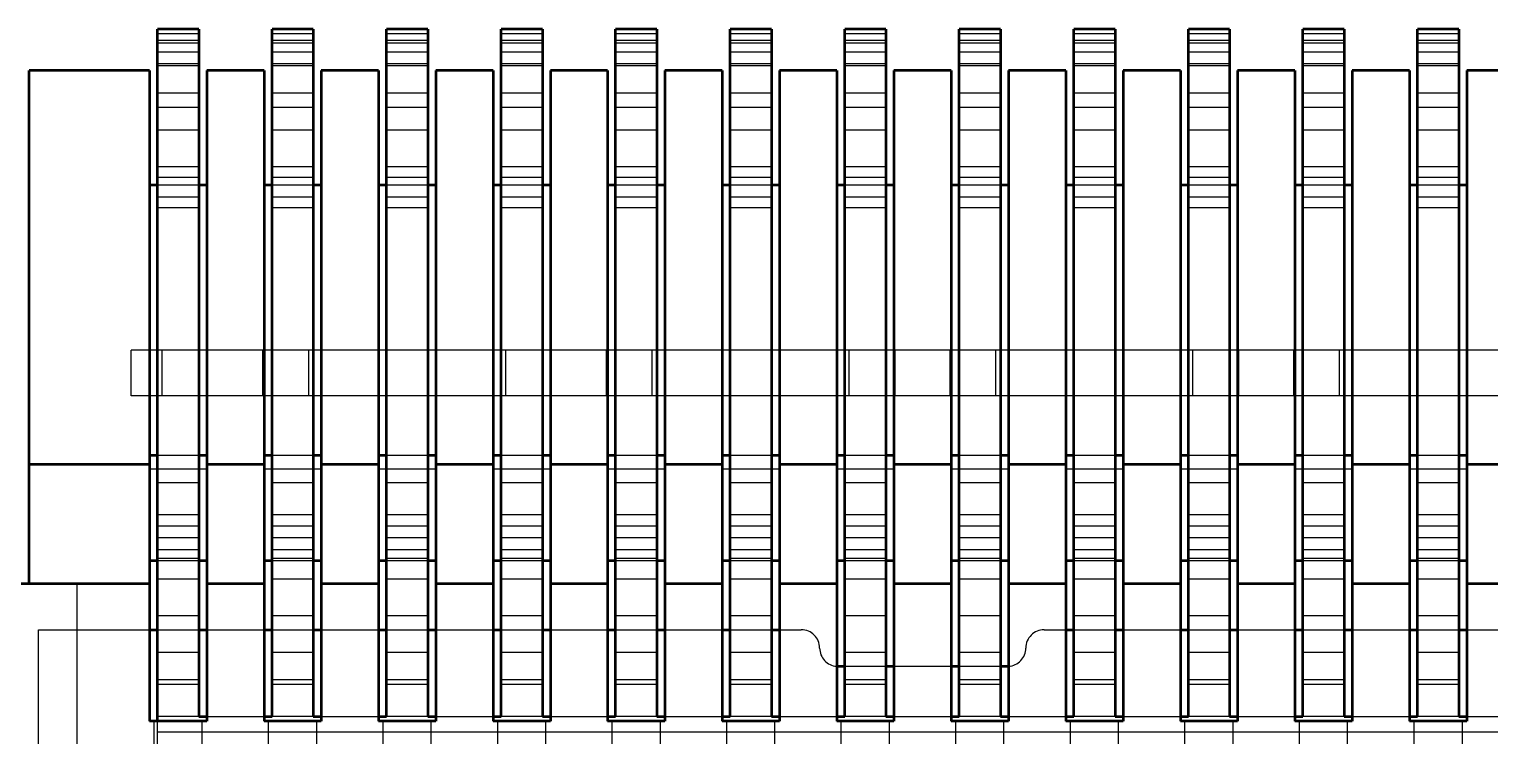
# Model space of a CAD drawing. Header units: inches. Extents: x -1.51 to 1.51, y -0.24 to 0.48.
# Drawn here: x 0.495 to 0.8138, y 0.0968 to 0.251 of the extents above; entities that cross this region are included whole.
import ezdxf

# ---------------------------------------------------------------- set-up
doc = ezdxf.new("R2010")
doc.units = ezdxf.units.IN
doc.header["$MEASUREMENT"] = 0
doc.linetypes.add('Dashed', pattern=[2, 1, -1])
doc.layers.add('AM_4', color=7, linetype='Continuous', lineweight=50)
doc.layers.add('AM_9', color=6, linetype='Dashed', lineweight=25)

msp = doc.modelspace()

# ---------------------------------------------------------------- linework, layer by layer
at = {"layer": 'AM_4'}
for p, q in [((0.5229999999999999, 0.1), (0.5229999999999999, 0.251)), ((0.5319999999999999, 0.251), (0.5229999999999999, 0.251)), ((0.5319999999999999, 0.251), (0.5319999999999998, 0.101)), ((0.5479999999999997, 0.101), (0.5479999999999997, 0.251)), ((0.5569999999999998, 0.251), (0.5479999999999997, 0.251)), ((0.5569999999999998, 0.251), (0.5569999999999998, 0.101)), ((0.5729999999999997, 0.101), (0.5729999999999998, 0.251)), ((0.5819999999999997, 0.251), (0.5729999999999998, 0.251)), ((0.5819999999999997, 0.251), (0.5819999999999999, 0.101)), ((0.6069999999999999, 0.251), (0.5979999999999998, 0.251)), ((0.5979999999999998, 0.101), (0.5979999999999998, 0.251)), ((0.6069999999999999, 0.251), (0.6069999999999999, 0.101)), ((0.6229999999999998, 0.101), (0.6229999999999999, 0.251)), ((0.6319999999999999, 0.251), (0.6229999999999999, 0.251)), ((0.6319999999999999, 0.251), (0.6319999999999999, 0.101)), ((0.6569999999999998, 0.251), (0.6479999999999998, 0.251)), ((0.6479999999999998, 0.101), (0.6479999999999998, 0.251)), ((0.6569999999999998, 0.251), (0.6569999999999998, 0.101)), ((0.6819999999999998, 0.251), (0.6729999999999997, 0.251)), ((0.6729999999999997, 0.101), (0.6729999999999997, 0.251)), ((0.6819999999999998, 0.251), (0.6819999999999998, 0.101)), ((0.7069999999999999, 0.251), (0.6979999999999997, 0.251)), ((0.6979999999999997, 0.101), (0.6979999999999997, 0.251)), ((0.7069999999999999, 0.251), (0.7069999999999999, 0.101)), ((0.7319999999999998, 0.251), (0.7229999999999998, 0.251)), ((0.7229999999999998, 0.101), (0.7229999999999998, 0.251)), ((0.7319999999999998, 0.251), (0.7319999999999999, 0.101)), ((0.7569999999999998, 0.251), (0.7479999999999998, 0.251)), ((0.7479999999999998, 0.101), (0.7479999999999998, 0.251)), ((0.7569999999999998, 0.251), (0.7569999999999999, 0.101)), ((0.7819999999999997, 0.251), (0.7729999999999998, 0.251)), ((0.7729999999999998, 0.101), (0.7729999999999998, 0.251)), ((0.7819999999999997, 0.251), (0.7819999999999999, 0.101)), ((0.8069999999999997, 0.251), (0.7979999999999998, 0.251)), ((0.7979999999999998, 0.101), (0.7979999999999998, 0.251)), ((0.8069999999999997, 0.251), (0.8069999999999999, 0.101)), ((0.4949999999999999, 0.13), (0.4949999999999999, 0.242)), ((0.5212499999999999, 0.242), (0.4949999999999999, 0.242)), ((0.5212499999999999, 0.242), (0.5212499999999999, 0.1)), ((0.5462499999999998, 0.242), (0.5337499999999998, 0.242)), ((0.5337499999999998, 0.242), (0.5337499999999998, 0.1)), ((0.5462499999999998, 0.242), (0.5462499999999998, 0.1)), ((0.5712499999999997, 0.242), (0.5587499999999999, 0.242)), ((0.5587499999999999, 0.242), (0.5587499999999999, 0.1)), ((0.5712499999999997, 0.242), (0.5712499999999997, 0.1)), ((0.5962499999999996, 0.242), (0.5837499999999997, 0.242)), ((0.5837499999999997, 0.242), (0.5837499999999997, 0.1)), ((0.5962499999999996, 0.242), (0.5962499999999996, 0.1)), ((0.6212499999999995, 0.242), (0.6087499999999996, 0.242)), ((0.6087499999999996, 0.242), (0.6087499999999996, 0.1)), ((0.6212499999999995, 0.242), (0.6212499999999995, 0.1)), ((0.6462499999999994, 0.242), (0.6337499999999995, 0.242)), ((0.6337499999999995, 0.242), (0.6337499999999995, 0.1)), ((0.6462499999999994, 0.242), (0.6462499999999994, 0.1)), ((0.6712499999999993, 0.242), (0.6587499999999994, 0.242)), ((0.6587499999999994, 0.242), (0.6587499999999994, 0.1)), ((0.6712499999999993, 0.242), (0.6712499999999993, 0.1)), ((0.6962499999999995, 0.242), (0.6837499999999992, 0.242)), ((0.6837499999999992, 0.242), (0.6837499999999992, 0.1)), ((0.6962499999999995, 0.242), (0.6962499999999995, 0.1)), ((0.7212499999999994, 0.242), (0.7087499999999993, 0.242)), ((0.7087499999999993, 0.242), (0.7087499999999993, 0.1)), ((0.7212499999999994, 0.242), (0.7212499999999994, 0.1)), ((0.7462499999999993, 0.242), (0.7337499999999993, 0.242)), ((0.7337499999999993, 0.242), (0.7337499999999993, 0.1)), ((0.7462499999999993, 0.242), (0.7462499999999993, 0.1)), ((0.7712499999999994, 0.242), (0.7587499999999993, 0.242)), ((0.7587499999999993, 0.242), (0.7587499999999993, 0.1)), ((0.7712499999999994, 0.242), (0.7712499999999994, 0.1)), ((0.7962499999999996, 0.242), (0.7837499999999994, 0.242)), ((0.7837499999999994, 0.242), (0.7837499999999994, 0.1)), ((0.7962499999999996, 0.242), (0.7962499999999996, 0.1)), ((0.8212499999999995, 0.242), (0.8087499999999995, 0.242)), ((0.8087499999999995, 0.242), (0.8087499999999995, 0.1)), ((0.5229999999999999, 0.217), (0.5212499999999999, 0.217)), ((0.5337499999999998, 0.217), (0.5319999999999999, 0.217)), ((0.5479999999999997, 0.217), (0.5462499999999998, 0.217)), ((0.5587499999999999, 0.217), (0.5569999999999998, 0.217)), ((0.5729999999999998, 0.217), (0.5712499999999997, 0.217)), ((0.5837499999999997, 0.217), (0.5819999999999997, 0.217)), ((0.5979999999999998, 0.217), (0.5962499999999996, 0.217)), ((0.6087499999999996, 0.217), (0.6069999999999999, 0.217)), ((0.6229999999999999, 0.217), (0.6212499999999995, 0.217)), ((0.6337499999999995, 0.217), (0.6319999999999999, 0.217)), ((0.6479999999999998, 0.217), (0.6462499999999994, 0.217)), ((0.6587499999999994, 0.217), (0.6569999999999998, 0.217)), ((0.6729999999999997, 0.217), (0.6712499999999993, 0.217)), ((0.6837499999999992, 0.217), (0.6819999999999998, 0.217)), ((0.6979999999999997, 0.217), (0.6962499999999995, 0.217)), ((0.7087499999999993, 0.217), (0.7069999999999999, 0.217)), ((0.7229999999999999, 0.217), (0.7212499999999994, 0.217)), ((0.7337499999999993, 0.217), (0.7319999999999999, 0.217)), ((0.7479999999999998, 0.217), (0.7462499999999993, 0.217)), ((0.7587499999999993, 0.217), (0.7569999999999999, 0.217)), ((0.7729999999999998, 0.217), (0.7712499999999994, 0.217)), ((0.7837499999999994, 0.217), (0.7819999999999997, 0.217)), ((0.7979999999999998, 0.217), (0.7962499999999996, 0.217)), ((0.8087499999999995, 0.217), (0.8069999999999997, 0.217)), ((0.5229999999999999, 0.1579999999999999), (0.5212499999999999, 0.1579999999999999)), ((0.5337499999999998, 0.1579999999999999), (0.5319999999999998, 0.1579999999999999)), ((0.5479999999999997, 0.1579999999999999), (0.5462499999999998, 0.1579999999999999)), ((0.5587499999999999, 0.1579999999999999), (0.5569999999999998, 0.1579999999999999)), ((0.5729999999999997, 0.1579999999999999), (0.5712499999999997, 0.1579999999999999)), ((0.5837499999999997, 0.1579999999999999), (0.5819999999999999, 0.1579999999999999)), ((0.5979999999999998, 0.1579999999999999), (0.5962499999999996, 0.1579999999999999)), ((0.6087499999999996, 0.1579999999999999), (0.6069999999999999, 0.1579999999999999)), ((0.6229999999999998, 0.1579999999999999), (0.6212499999999995, 0.1579999999999999)), ((0.6337499999999995, 0.1579999999999999), (0.6319999999999999, 0.1579999999999999)), ((0.6479999999999998, 0.1579999999999999), (0.6462499999999994, 0.1579999999999999)), ((0.6587499999999994, 0.1579999999999999), (0.6569999999999998, 0.1579999999999999)), ((0.6729999999999997, 0.1579999999999999), (0.6712499999999993, 0.1579999999999999)), ((0.6837499999999992, 0.1579999999999999), (0.6819999999999998, 0.1579999999999999)), ((0.6979999999999997, 0.1579999999999999), (0.6962499999999995, 0.1579999999999999)), ((0.7087499999999993, 0.1579999999999999), (0.7069999999999999, 0.1579999999999999)), ((0.7229999999999999, 0.1579999999999999), (0.7212499999999994, 0.1579999999999999)), ((0.7337499999999993, 0.1579999999999999), (0.7319999999999998, 0.1579999999999999)), ((0.7479999999999998, 0.1579999999999999), (0.7462499999999993, 0.1579999999999999)), ((0.7587499999999993, 0.1579999999999999), (0.7569999999999998, 0.1579999999999999)), ((0.7729999999999998, 0.1579999999999999), (0.7712499999999994, 0.1579999999999999)), ((0.7837499999999994, 0.1579999999999999), (0.7819999999999999, 0.1579999999999999)), ((0.7979999999999998, 0.1579999999999999), (0.7962499999999996, 0.1579999999999999)), ((0.8087499999999995, 0.1579999999999999), (0.8069999999999999, 0.1579999999999999)), ((0.5212499999999998, 0.1559999999999999), (0.4949999999999999, 0.1559999999999999)), ((0.5462499999999998, 0.1559999999999999), (0.5337499999999998, 0.1559999999999999)), ((0.5712499999999997, 0.1559999999999999), (0.5587499999999999, 0.1559999999999999)), ((0.5962499999999996, 0.1559999999999999), (0.5837499999999997, 0.1559999999999999)), ((0.6212499999999995, 0.1559999999999999), (0.6087499999999996, 0.1559999999999999)), ((0.6462499999999994, 0.1559999999999999), (0.6337499999999995, 0.1559999999999999)), ((0.6712499999999993, 0.1559999999999999), (0.6587499999999994, 0.1559999999999999)), ((0.6962499999999995, 0.1559999999999999), (0.6837499999999992, 0.1559999999999999)), ((0.7212499999999994, 0.1559999999999999), (0.7087499999999993, 0.1559999999999999)), ((0.7462499999999993, 0.1559999999999999), (0.7337499999999993, 0.1559999999999999)), ((0.7712499999999994, 0.1559999999999999), (0.7587499999999993, 0.1559999999999999)), ((0.7962499999999996, 0.1559999999999999), (0.7837499999999994, 0.1559999999999999)), ((0.8212499999999995, 0.1559999999999999), (0.8087499999999995, 0.1559999999999999)), ((0.5229999999999999, 0.135), (0.5212499999999999, 0.135)), ((0.5337499999999998, 0.135), (0.5319999999999998, 0.135)), ((0.5479999999999997, 0.135), (0.5462499999999998, 0.135)), ((0.5587499999999999, 0.135), (0.5569999999999998, 0.135)), ((0.5729999999999997, 0.135), (0.5712499999999997, 0.135)), ((0.5837499999999997, 0.135), (0.5819999999999999, 0.135)), ((0.5979999999999998, 0.135), (0.5962499999999996, 0.135)), ((0.6087499999999996, 0.135), (0.6069999999999999, 0.135)), ((0.6229999999999998, 0.135), (0.6212499999999995, 0.135)), ((0.6337499999999995, 0.135), (0.6319999999999999, 0.135)), ((0.6479999999999998, 0.135), (0.6462499999999994, 0.135)), ((0.6587499999999994, 0.135), (0.6569999999999998, 0.135)), ((0.6729999999999997, 0.135), (0.6712499999999993, 0.135)), ((0.6837499999999992, 0.135), (0.6819999999999998, 0.135)), ((0.6979999999999997, 0.135), (0.6962499999999995, 0.135)), ((0.7087499999999993, 0.135), (0.7069999999999999, 0.135)), ((0.7229999999999999, 0.135), (0.7212499999999994, 0.135)), ((0.7337499999999993, 0.135), (0.7319999999999998, 0.135)), ((0.7479999999999998, 0.135), (0.7462499999999993, 0.135)), ((0.7587499999999993, 0.135), (0.7569999999999999, 0.135)), ((0.7729999999999998, 0.135), (0.7712499999999994, 0.135)), ((0.7837499999999994, 0.135), (0.7819999999999997, 0.135)), ((0.7979999999999998, 0.135), (0.7962499999999996, 0.135)), ((0.8087499999999995, 0.135), (0.8069999999999999, 0.135)), ((0.5212499999999999, 0.13), (0.3187499999999997, 0.13)), ((0.5462499999999998, 0.13), (0.5337499999999998, 0.13)), ((0.5712499999999997, 0.13), (0.5587499999999999, 0.13)), ((0.5962499999999996, 0.13), (0.5837499999999997, 0.13)), ((0.6212499999999995, 0.13), (0.6087499999999996, 0.13)), ((0.6462499999999994, 0.13), (0.6337499999999995, 0.13)), ((0.6712499999999993, 0.13), (0.6587499999999994, 0.13)), ((0.6962499999999995, 0.13), (0.6837499999999992, 0.13)), ((0.7212499999999994, 0.13), (0.7087499999999993, 0.13)), ((0.7462499999999993, 0.13), (0.7337499999999993, 0.13)), ((0.7712499999999994, 0.13), (0.7587499999999993, 0.13)), ((0.7962499999999996, 0.13), (0.7837499999999994, 0.13)), ((0.8212499999999995, 0.13), (0.8087499999999995, 0.13)), ((0.5212499999999999, 0.1199686375590551), (0.5229999999999999, 0.1199686375590551)), ((0.5319999999999999, 0.1199686375590551), (0.5337499999999998, 0.1199686375590551)), ((0.5462499999999998, 0.1199686375590551), (0.5479999999999997, 0.1199686375590551)), ((0.5569999999999998, 0.1199686375590551), (0.5587499999999999, 0.1199686375590551)), ((0.5712499999999997, 0.1199686375590551), (0.5729999999999998, 0.1199686375590551)), ((0.582, 0.1199686375590551), (0.5837499999999998, 0.1199686375590551)), ((0.5962499999999996, 0.1199686375590551), (0.5979999999999998, 0.1199686375590551)), ((0.6069999999999999, 0.1199686375590551), (0.6087499999999996, 0.1199686375590551)), ((0.6212499999999995, 0.1199686375590551), (0.6229999999999998, 0.1199686375590551)), ((0.6319999999999999, 0.1199686375590551), (0.6337499999999995, 0.1199686375590551)), ((0.6462499999999994, 0.1199686375590551), (0.6479999999999998, 0.1199686375590551)), ((0.6569999999999998, 0.1199686375590551), (0.6587499999999995, 0.1199686375590551)), ((0.7212499999999994, 0.1199686375590551), (0.7229999999999998, 0.1199686375590551)), ((0.7319999999999999, 0.1199686375590551), (0.7337499999999993, 0.1199686375590551)), ((0.7462499999999993, 0.1199686375590551), (0.7479999999999998, 0.1199686375590552)), ((0.7569999999999999, 0.1199686375590551), (0.7587499999999993, 0.1199686375590551)), ((0.7712499999999994, 0.1199686375590551), (0.7729999999999998, 0.1199686375590551)), ((0.7819999999999999, 0.1199686375590551), (0.7837499999999994, 0.1199686375590551)), ((0.7962499999999996, 0.1199686375590551), (0.7979999999999998, 0.1199686375590551)), ((0.8069999999999999, 0.1199686375590551), (0.8087499999999996, 0.1199686375590551)), ((0.6715352365540984, 0.1119765113190551), (0.6729999999999997, 0.1119765113190551)), ((0.6819999999999998, 0.1119765113190551), (0.6837499999999992, 0.1119765113190551)), ((0.6962499999999995, 0.1119765113190551), (0.6979999999999997, 0.1119765113190551)), ((0.7069999999999999, 0.1119765113190551), (0.7085041257951804, 0.1119765113190551)), ((0.5337499999999998, 0.1), (0.5212499999999999, 0.1)), ((0.5319999999999998, 0.101), (0.5337499999999998, 0.101)), ((0.5462499999999998, 0.101), (0.5479999999999997, 0.101)), ((0.5587499999999999, 0.1), (0.5462499999999998, 0.1)), ((0.5569999999999998, 0.101), (0.5587499999999999, 0.101)), ((0.5712499999999997, 0.101), (0.5729999999999997, 0.101)), ((0.5837499999999997, 0.1), (0.5712499999999997, 0.1)), ((0.5819999999999999, 0.101), (0.5837499999999997, 0.101)), ((0.5962499999999997, 0.101), (0.5979999999999998, 0.101)), ((0.6087499999999996, 0.1), (0.5962499999999996, 0.1)), ((0.6069999999999999, 0.101), (0.6087499999999996, 0.101)), ((0.6212499999999995, 0.101), (0.6229999999999998, 0.101)), ((0.6337499999999995, 0.1), (0.6212499999999995, 0.1)), ((0.6319999999999999, 0.101), (0.6337499999999995, 0.101)), ((0.6462499999999994, 0.101), (0.6479999999999998, 0.101)), ((0.6587499999999994, 0.1), (0.6462499999999994, 0.1)), ((0.6569999999999998, 0.101), (0.6587499999999994, 0.101)), ((0.6712499999999993, 0.101), (0.6729999999999997, 0.101)), ((0.6837499999999992, 0.1), (0.6712499999999993, 0.1)), ((0.6819999999999998, 0.101), (0.6837499999999992, 0.101)), ((0.6962499999999995, 0.101), (0.6979999999999997, 0.101)), ((0.7087499999999993, 0.1), (0.6962499999999995, 0.1)), ((0.7069999999999999, 0.101), (0.7087499999999993, 0.101)), ((0.7212499999999994, 0.101), (0.7229999999999998, 0.101)), ((0.7337499999999993, 0.1), (0.7212499999999994, 0.1)), ((0.7319999999999999, 0.101), (0.7337499999999993, 0.101)), ((0.7462499999999993, 0.101), (0.7479999999999998, 0.101)), ((0.7587499999999993, 0.1), (0.7462499999999993, 0.1)), ((0.7569999999999999, 0.101), (0.7587499999999993, 0.101)), ((0.7712499999999994, 0.101), (0.7729999999999998, 0.101)), ((0.7837499999999994, 0.1), (0.7712499999999994, 0.1)), ((0.7819999999999999, 0.101), (0.7837499999999994, 0.101)), ((0.7962499999999996, 0.101), (0.7979999999999998, 0.101)), ((0.8087499999999995, 0.1), (0.7962499999999996, 0.1)), ((0.8069999999999999, 0.101), (0.8087499999999995, 0.101))]:
    msp.add_line(p, q, dxfattribs=at)
at = {"layer": 'AM_9'}
for p, q in [((0.5319999999999999, 0.249999999967996), (0.5229999999999999, 0.249999999967996)), ((0.5569999999999998, 0.249999999967996), (0.5479999999999997, 0.249999999967996)), ((0.5819999999999997, 0.249999999967996), (0.5729999999999998, 0.249999999967996)), ((0.6069999999999999, 0.249999999967996), (0.5979999999999998, 0.249999999967996)), ((0.6319999999999999, 0.249999999967996), (0.6229999999999998, 0.249999999967996)), ((0.6569999999999998, 0.249999999967996), (0.6479999999999998, 0.249999999967996)), ((0.6819999999999998, 0.249999999967996), (0.6729999999999997, 0.249999999967996)), ((0.7069999999999999, 0.249999999967996), (0.6979999999999997, 0.249999999967996)), ((0.7319999999999998, 0.249999999967996), (0.7229999999999998, 0.249999999967996)), ((0.7569999999999998, 0.249999999967996), (0.7479999999999998, 0.249999999967996)), ((0.7819999999999997, 0.249999999967996), (0.7729999999999998, 0.249999999967996)), ((0.8069999999999997, 0.249999999967996), (0.7979999999999998, 0.249999999967996)), ((0.5319999999999999, 0.2485717230791139), (0.5229999999999999, 0.2485717230791139)), ((0.5319999999999999, 0.2479394737463366), (0.5229999999999999, 0.2479394737463366)), ((0.5319999999999999, 0.2459999998399997), (0.5229999999999999, 0.2459999998399997)), ((0.5569999999999998, 0.2485717230791139), (0.5479999999999997, 0.2485717230791139)), ((0.5569999999999998, 0.2479394737463366), (0.5479999999999997, 0.2479394737463366)), ((0.5569999999999998, 0.2459999998399997), (0.5479999999999997, 0.2459999998399997)), ((0.5819999999999997, 0.2485717230791139), (0.5729999999999998, 0.2485717230791139)), ((0.5819999999999997, 0.2479394737463366), (0.5729999999999998, 0.2479394737463366)), ((0.5819999999999997, 0.2459999998399997), (0.5729999999999998, 0.2459999998399997)), ((0.6069999999999999, 0.2485717230791139), (0.5979999999999998, 0.2485717230791139)), ((0.6069999999999999, 0.2479394737463366), (0.5979999999999998, 0.2479394737463366)), ((0.6069999999999999, 0.2459999998399997), (0.5979999999999998, 0.2459999998399997)), ((0.6319999999999999, 0.2485717230791139), (0.6229999999999998, 0.2485717230791139)), ((0.6319999999999999, 0.2479394737463366), (0.6229999999999998, 0.2479394737463366)), ((0.6319999999999999, 0.2460219843866978), (0.6229999999999998, 0.2460219843866978)), ((0.6569999999999998, 0.2485717230791139), (0.6479999999999998, 0.2485717230791139)), ((0.6569999999999998, 0.2479394737463366), (0.6479999999999998, 0.2479394737463366)), ((0.6569999999999998, 0.2459999998399997), (0.6479999999999998, 0.2459999998399997)), ((0.6819999999999998, 0.2485717230791139), (0.6729999999999997, 0.2485717230791139)), ((0.6819999999999998, 0.2479394737463366), (0.6729999999999997, 0.2479394737463366)), ((0.6819999999999998, 0.2459999998399997), (0.6729999999999997, 0.2459999998399997)), ((0.7069999999999999, 0.2485717230791139), (0.6979999999999997, 0.2485717230791139)), ((0.7069999999999999, 0.2479394737463366), (0.6979999999999997, 0.2479394737463366)), ((0.7069999999999999, 0.2459999998399997), (0.6979999999999997, 0.2459999998399997)), ((0.7319999999999998, 0.2485717230791139), (0.7229999999999998, 0.2485717230791139)), ((0.7319999999999998, 0.2479394737463366), (0.7229999999999998, 0.2479394737463366)), ((0.7319999999999998, 0.2459999998399997), (0.7229999999999998, 0.2459999998399997)), ((0.7569999999999998, 0.2485717230791139), (0.7479999999999998, 0.2485717230791139)), ((0.7569999999999998, 0.2479394737463366), (0.7479999999999998, 0.2479394737463366)), ((0.7569999999999998, 0.2459999998399997), (0.7479999999999998, 0.2459999998399997)), ((0.7819999999999997, 0.2485717230791139), (0.7729999999999998, 0.2485717230791139)), ((0.7819999999999997, 0.2479394737463366), (0.7729999999999998, 0.2479394737463366)), ((0.7819999999999997, 0.2459999998399997), (0.7729999999999998, 0.2459999998399997)), ((0.8069999999999997, 0.2485717230791139), (0.7979999999999998, 0.2485717230791139)), ((0.8069999999999997, 0.2479394737463366), (0.7979999999999998, 0.2479394737463366)), ((0.8069999999999997, 0.2459999998399997), (0.7979999999999998, 0.2459999998399997)), ((0.5229999999999999, 0.2435148948445622), (0.5319999999999999, 0.2435148948445622)), ((0.5319999999999999, 0.2429999997439985), (0.5229999999999999, 0.2429999997439985)), ((0.5479999999999997, 0.2435148948445622), (0.5569999999999998, 0.2435148948445622)), ((0.5569999999999998, 0.2429999997439985), (0.5479999999999997, 0.2429999997439985)), ((0.5729999999999998, 0.2435148948445622), (0.5819999999999997, 0.2435148948445622)), ((0.5819999999999997, 0.2429999997439985), (0.5729999999999998, 0.2429999997439985)), ((0.5979999999999998, 0.2435148948445622), (0.6069999999999999, 0.2435148948445622)), ((0.6069999999999999, 0.2429999997439985), (0.5979999999999998, 0.2429999997439985)), ((0.6229999999999998, 0.2435148948445622), (0.6319999999999999, 0.2435148948445622)), ((0.6319999999999999, 0.2429999997439985), (0.6229999999999999, 0.2429999997439985)), ((0.6479999999999998, 0.2435148948445622), (0.6569999999999998, 0.2435148948445622)), ((0.6569999999999998, 0.2429999997439985), (0.6479999999999998, 0.2429999997439985)), ((0.6729999999999997, 0.2435148948445622), (0.6819999999999998, 0.2435148948445622)), ((0.6819999999999998, 0.2429999997439985), (0.6729999999999997, 0.2429999997439985)), ((0.6979999999999997, 0.2435148948445622), (0.7069999999999999, 0.2435148948445622)), ((0.7069999999999999, 0.2429999997439985), (0.6979999999999997, 0.2429999997439985)), ((0.7229999999999998, 0.2435148948445622), (0.7319999999999998, 0.2435148948445622)), ((0.7319999999999998, 0.2429999997439985), (0.7229999999999998, 0.2429999997439985)), ((0.7479999999999998, 0.2435148948445622), (0.7569999999999998, 0.2435148948445622)), ((0.7569999999999998, 0.2429999997439985), (0.7479999999999998, 0.2429999997439985)), ((0.7729999999999998, 0.2435148948445622), (0.7819999999999997, 0.2435148948445622)), ((0.7819999999999997, 0.2429999997439985), (0.7729999999999998, 0.2429999997439985)), ((0.7979999999999998, 0.2435148948445622), (0.8069999999999997, 0.2435148948445622)), ((0.8069999999999997, 0.2429999997439985), (0.7979999999999998, 0.2429999997439985)), ((0.5319999999999999, 0.237060525709663), (0.5229999999999999, 0.237060525709663)), ((0.5569999999999998, 0.237060525709663), (0.5479999999999997, 0.237060525709663)), ((0.5819999999999997, 0.237060525709663), (0.5729999999999998, 0.237060525709663)), ((0.6069999999999999, 0.237060525709663), (0.5979999999999998, 0.237060525709663)), ((0.6319999999999999, 0.237060525709663), (0.6229999999999999, 0.237060525709663)), ((0.6569999999999998, 0.237060525709663), (0.6479999999999998, 0.237060525709663)), ((0.6819999999999998, 0.237060525709663), (0.6729999999999997, 0.237060525709663)), ((0.7069999999999999, 0.237060525709663), (0.6979999999999997, 0.237060525709663)), ((0.7319999999999998, 0.237060525709663), (0.7229999999999998, 0.237060525709663)), ((0.7569999999999998, 0.237060525709663), (0.7479999999999998, 0.237060525709663)), ((0.7819999999999997, 0.237060525709663), (0.7729999999999998, 0.237060525709663)), ((0.8069999999999997, 0.237060525709663), (0.7979999999999998, 0.237060525709663)), ((0.5229999999999999, 0.2339999994559996), (0.5319999999999999, 0.2339999994559996)), ((0.5479999999999997, 0.2339999994559996), (0.5569999999999998, 0.2339999994559996)), ((0.5729999999999998, 0.2339999994559996), (0.5819999999999997, 0.2339999994559996)), ((0.5979999999999998, 0.2339999994559996), (0.6069999999999999, 0.2339999994559996)), ((0.6229999999999998, 0.2339999994559996), (0.6319999999999999, 0.2339999994559996)), ((0.6479999999999998, 0.2339999994559996), (0.6569999999999998, 0.2339999994559996)), ((0.6729999999999997, 0.2339999994559996), (0.6819999999999998, 0.2339999994559996)), ((0.6979999999999997, 0.2339999994559996), (0.7069999999999999, 0.2339999994559996)), ((0.7229999999999998, 0.2339999994559996), (0.7319999999999998, 0.2339999994559996)), ((0.7479999999999998, 0.2339999994559996), (0.7569999999999998, 0.2339999994559996)), ((0.7729999999999998, 0.2339999994559996), (0.7819999999999997, 0.2339999994559996)), ((0.7979999999999998, 0.2339999994559996), (0.8069999999999997, 0.2339999994559996)), ((0.5319999999999999, 0.2289999991767922), (0.5229999999999999, 0.2289999991767922)), ((0.5569999999999998, 0.2289999991767922), (0.5479999999999997, 0.2289999991767922)), ((0.5819999999999997, 0.2289999991767922), (0.5729999999999998, 0.2289999991767922)), ((0.6069999999999999, 0.2289999991767922), (0.5979999999999998, 0.2289999991767922)), ((0.6319999999999999, 0.2289999991767922), (0.6229999999999998, 0.2289999991767922)), ((0.6569999999999998, 0.2289999991767922), (0.6479999999999998, 0.2289999991767922)), ((0.6819999999999998, 0.2289999991767922), (0.6729999999999997, 0.2289999991767922)), ((0.7069999999999999, 0.2289999991767922), (0.6979999999999997, 0.2289999991767922)), ((0.7319999999999998, 0.2289999991767922), (0.7229999999999998, 0.2289999991767922)), ((0.7569999999999998, 0.2289999991767922), (0.7479999999999998, 0.2289999991767922)), ((0.7819999999999997, 0.2289999991767922), (0.7729999999999998, 0.2289999991767922)), ((0.8069999999999997, 0.2289999991767922), (0.7979999999999998, 0.2289999991767922)), ((0.5319999999999999, 0.22099999904), (0.5229999999999999, 0.22099999904)), ((0.5569999999999998, 0.22099999904), (0.5479999999999997, 0.22099999904)), ((0.5819999999999997, 0.22099999904), (0.5729999999999998, 0.22099999904)), ((0.6069999999999999, 0.22099999904), (0.5979999999999998, 0.22099999904)), ((0.6319999999999999, 0.22099999904), (0.6229999999999998, 0.22099999904)), ((0.6569999999999998, 0.22099999904), (0.6479999999999998, 0.22099999904)), ((0.6819999999999998, 0.22099999904), (0.6729999999999997, 0.22099999904)), ((0.7069999999999999, 0.22099999904), (0.6979999999999997, 0.22099999904)), ((0.7319999999999998, 0.22099999904), (0.7229999999999998, 0.22099999904)), ((0.7569999999999998, 0.22099999904), (0.7479999999999998, 0.22099999904)), ((0.7819999999999997, 0.22099999904), (0.7729999999999998, 0.22099999904)), ((0.8069999999999997, 0.22099999904), (0.7979999999999998, 0.22099999904)), ((0.5319999999999999, 0.218656853214511), (0.5229999999999999, 0.218656853214511)), ((0.5319999999999999, 0.217), (0.5229999999999999, 0.217)), ((0.5569999999999998, 0.218656853214511), (0.5479999999999997, 0.218656853214511)), ((0.5569999999999998, 0.217), (0.5479999999999997, 0.217)), ((0.5819999999999997, 0.218656853214511), (0.5729999999999998, 0.218656853214511)), ((0.5819999999999997, 0.217), (0.5729999999999998, 0.217)), ((0.6069999999999999, 0.218656853214511), (0.5979999999999998, 0.218656853214511)), ((0.6069999999999999, 0.217), (0.5979999999999998, 0.217)), ((0.6319999999999999, 0.218656853214511), (0.6229999999999999, 0.218656853214511)), ((0.6319999999999999, 0.217), (0.6229999999999999, 0.217)), ((0.6569999999999998, 0.218656853214511), (0.6479999999999998, 0.218656853214511)), ((0.6569999999999998, 0.217), (0.6479999999999998, 0.217)), ((0.6819999999999998, 0.218656853214511), (0.6729999999999997, 0.218656853214511)), ((0.6819999999999998, 0.217), (0.6729999999999997, 0.217)), ((0.7069999999999999, 0.218656853214511), (0.6979999999999997, 0.218656853214511)), ((0.7069999999999999, 0.217), (0.6979999999999997, 0.217)), ((0.7319999999999998, 0.218656853214511), (0.7229999999999998, 0.218656853214511)), ((0.7319999999999999, 0.217), (0.7229999999999999, 0.217)), ((0.7569999999999998, 0.218656853214511), (0.7479999999999998, 0.218656853214511)), ((0.7569999999999999, 0.217), (0.7479999999999998, 0.217)), ((0.7819999999999997, 0.218656853214511), (0.7729999999999998, 0.218656853214511)), ((0.7819999999999997, 0.217), (0.7729999999999998, 0.217)), ((0.8069999999999997, 0.218656853214511), (0.7979999999999998, 0.218656853214511)), ((0.8069999999999997, 0.217), (0.7979999999999998, 0.217)), ((0.5319999999999999, 0.214343144577489), (0.5229999999999999, 0.214343144577489)), ((0.5569999999999998, 0.214343144577489), (0.5479999999999997, 0.214343144577489)), ((0.5819999999999997, 0.214343144577489), (0.5729999999999998, 0.214343144577489)), ((0.6069999999999999, 0.214343144577489), (0.5979999999999998, 0.214343144577489)), ((0.6319999999999999, 0.214343144577489), (0.6229999999999998, 0.214343144577489)), ((0.6569999999999998, 0.214343144577489), (0.6479999999999998, 0.214343144577489)), ((0.6819999999999998, 0.214343144577489), (0.6729999999999997, 0.214343144577489)), ((0.7069999999999999, 0.214343144577489), (0.6979999999999997, 0.214343144577489)), ((0.7319999999999998, 0.214343144577489), (0.7229999999999998, 0.214343144577489)), ((0.7569999999999998, 0.214343144577489), (0.7479999999999998, 0.214343144577489)), ((0.7819999999999997, 0.214343144577489), (0.7729999999999998, 0.214343144577489)), ((0.8069999999999997, 0.214343144577489), (0.7979999999999998, 0.214343144577489)), ((0.5319999999999999, 0.2119999987519988), (0.5229999999999999, 0.2119999987519988)), ((0.5569999999999998, 0.2119999987519988), (0.5479999999999997, 0.2119999987519988)), ((0.5819999999999997, 0.2119999987519988), (0.5729999999999998, 0.2119999987519988)), ((0.6069999999999999, 0.2119999987519988), (0.5979999999999998, 0.2119999987519988)), ((0.6319999999999999, 0.2119999987519988), (0.6229999999999998, 0.2119999987519988)), ((0.6569999999999998, 0.2119999987519988), (0.6479999999999998, 0.2119999987519988)), ((0.6819999999999998, 0.2119999987519988), (0.6729999999999997, 0.2119999987519988)), ((0.7069999999999999, 0.2119999987519988), (0.6979999999999997, 0.2119999987519988)), ((0.7319999999999998, 0.2119999987519988), (0.7229999999999998, 0.2119999987519988)), ((0.7569999999999998, 0.2119999987519988), (0.7479999999999998, 0.2119999987519988)), ((0.7819999999999997, 0.2119999987519988), (0.7729999999999998, 0.2119999987519988)), ((0.8069999999999997, 0.2119999987519988), (0.7979999999999998, 0.2119999987519988)), ((1.16275, 0.181), (0.5172500000000001, 0.181)), ((0.5172500000000001, 0.171), (0.5172500000000001, 0.181)), ((0.5239999999999998, 0.171), (0.5239999999999998, 0.181)), ((0.5339999999999998, 0.171), (0.5339999999999998, 0.181)), ((0.5459999999999998, 0.171), (0.5459999999999998, 0.181)), ((0.5559999999999999, 0.171), (0.5559999999999999, 0.181)), ((0.599, 0.171), (0.599, 0.181)), ((0.6089999999999998, 0.171), (0.6089999999999998, 0.181)), ((0.6209999999999998, 0.171), (0.6209999999999998, 0.181)), ((0.6309999999999997, 0.171), (0.6309999999999997, 0.181)), ((0.6739999999999999, 0.171), (0.6739999999999999, 0.181)), ((0.684, 0.171), (0.684, 0.181)), ((0.696, 0.171), (0.696, 0.181)), ((0.7059999999999997, 0.171), (0.7059999999999997, 0.181)), ((0.7489999999999999, 0.171), (0.7489999999999999, 0.181)), ((0.7589999999999999, 0.171), (0.7589999999999999, 0.181)), ((0.7709999999999999, 0.171), (0.7709999999999999, 0.181)), ((0.7809999999999998, 0.171), (0.7809999999999998, 0.181)), ((0.9319999999999998, 0.171), (0.5172500000000001, 0.171)), ((0.5319999999999998, 0.1579999999999999), (0.5229999999999999, 0.1579999999999999)), ((0.5569999999999998, 0.1579999999999999), (0.5479999999999997, 0.1579999999999999)), ((0.5819999999999999, 0.1579999999999999), (0.5729999999999997, 0.1579999999999999)), ((0.6069999999999999, 0.1579999999999999), (0.5979999999999998, 0.1579999999999999)), ((0.6319999999999999, 0.1579999999999999), (0.6229999999999998, 0.1579999999999999)), ((0.6569999999999998, 0.1579999999999999), (0.6479999999999998, 0.1579999999999999)), ((0.6819999999999998, 0.1579999999999999), (0.6729999999999997, 0.1579999999999999)), ((0.7069999999999999, 0.1579999999999999), (0.6979999999999997, 0.1579999999999999)), ((0.7319999999999998, 0.1579999999999999), (0.7229999999999999, 0.1579999999999999)), ((0.7569999999999998, 0.1579999999999999), (0.7479999999999998, 0.1579999999999999)), ((0.7819999999999999, 0.1579999999999999), (0.7729999999999998, 0.1579999999999999)), ((0.8069999999999999, 0.1579999999999999), (0.7979999999999998, 0.1579999999999999)), ((0.5337499999999998, 0.155), (0.5212499999999999, 0.155)), ((0.5587499999999999, 0.155), (0.5462499999999998, 0.155)), ((0.5837499999999997, 0.155), (0.5712499999999997, 0.155)), ((0.6087499999999996, 0.155), (0.5962499999999996, 0.155)), ((0.6337499999999995, 0.155), (0.6212499999999995, 0.155)), ((0.6587499999999994, 0.155), (0.6462499999999994, 0.155)), ((0.6837499999999992, 0.155), (0.6712499999999993, 0.155)), ((0.7087499999999993, 0.155), (0.6962499999999995, 0.155)), ((0.7337499999999993, 0.155), (0.7212499999999994, 0.155)), ((0.7587499999999993, 0.155), (0.7462499999999993, 0.155)), ((0.7837499999999994, 0.155), (0.7712499999999994, 0.155)), ((0.8087499999999995, 0.155), (0.7962499999999996, 0.155)), ((0.5319999999999999, 0.1519999968319988), (0.5229999999999999, 0.1519999968319988)), ((0.5569999999999998, 0.1519999968319988), (0.5479999999999997, 0.1519999968319988)), ((0.582, 0.1519999968319988), (0.5729999999999998, 0.1519999968319988)), ((0.6069999999999999, 0.1519999968319988), (0.5979999999999998, 0.1519999968319988)), ((0.6319999999999999, 0.1519999968319988), (0.6229999999999998, 0.1519999968319988)), ((0.6569999999999998, 0.1519999968319988), (0.6479999999999998, 0.1519999968319988)), ((0.6819999999999998, 0.1519999968319988), (0.6729999999999997, 0.1519999968319988)), ((0.7069999999999999, 0.1519999968319988), (0.6979999999999997, 0.1519999968319988)), ((0.7319999999999999, 0.1519999968319988), (0.7229999999999998, 0.1519999968319988)), ((0.7569999999999999, 0.1519999968319988), (0.7479999999999998, 0.1519999968319988)), ((0.7819999999999999, 0.1519999968319988), (0.7729999999999998, 0.1519999968319988)), ((0.8069999999999999, 0.1519999968319988), (0.7979999999999998, 0.1519999968319988)), ((0.5319999999999999, 0.1449999966078402), (0.5229999999999999, 0.1449999966078402)), ((0.5569999999999998, 0.1449999966078402), (0.5479999999999997, 0.1449999966078402)), ((0.582, 0.1449999966078402), (0.5729999999999998, 0.1449999966078402)), ((0.6069999999999999, 0.1449999966078402), (0.5979999999999998, 0.1449999966078402)), ((0.6319999999999999, 0.1449999966078402), (0.6229999999999998, 0.1449999966078402)), ((0.6569999999999998, 0.1449999966078402), (0.6479999999999998, 0.1449999966078402)), ((0.6819999999999998, 0.1449999966078402), (0.6729999999999997, 0.1449999966078402)), ((0.7069999999999999, 0.1449999966078402), (0.6979999999999997, 0.1449999966078402)), ((0.7319999999999999, 0.1449999966078402), (0.7229999999999998, 0.1449999966078402)), ((0.7569999999999999, 0.1449999966078402), (0.7479999999999998, 0.1449999966078402)), ((0.7819999999999999, 0.1449999966078402), (0.7729999999999998, 0.1449999966078402)), ((0.8069999999999999, 0.1449999966078402), (0.7979999999999998, 0.1449999966078402)), ((0.5319999999999999, 0.142570996201981), (0.5229999999999999, 0.142570996201981)), ((0.5569999999999998, 0.142570996201981), (0.5479999999999997, 0.142570996201981)), ((0.5819999999999997, 0.142570996201981), (0.5729999999999998, 0.142570996201981)), ((0.6069999999999999, 0.142570996201981), (0.5979999999999998, 0.142570996201981)), ((0.6319999999999999, 0.142570996201981), (0.6229999999999998, 0.142570996201981)), ((0.6569999999999998, 0.142570996201981), (0.6479999999999998, 0.142570996201981)), ((0.6819999999999998, 0.142570996201981), (0.6729999999999997, 0.142570996201981)), ((0.7069999999999999, 0.142570996201981), (0.6979999999999997, 0.142570996201981)), ((0.7319999999999998, 0.142570996201981), (0.7229999999999998, 0.142570996201981)), ((0.7569999999999998, 0.142570996201981), (0.7479999999999998, 0.142570996201981)), ((0.7819999999999997, 0.142570996201981), (0.7729999999999998, 0.142570996201981)), ((0.8069999999999997, 0.142570996201981), (0.7979999999999998, 0.142570996201981)), ((0.5319999999999999, 0.1399999964479988), (0.5229999999999999, 0.1399999964479988)), ((0.5229999999999999, 0.1374999963679991), (0.5319999999999999, 0.1374999963679991)), ((0.5569999999999998, 0.1399999964479988), (0.5479999999999997, 0.1399999964479988)), ((0.5479999999999997, 0.1374999963679991), (0.5569999999999998, 0.1374999963679991)), ((0.582, 0.1399999964479988), (0.5729999999999998, 0.1399999964479988)), ((0.5729999999999998, 0.1374999963679991), (0.5819999999999997, 0.1374999963679991)), ((0.6069999999999999, 0.1399999964479988), (0.5979999999999998, 0.1399999964479988)), ((0.5979999999999998, 0.1374999963679991), (0.6069999999999999, 0.1374999963679991)), ((0.6319999999999999, 0.1399999964479988), (0.6229999999999998, 0.1399999964479988)), ((0.6229999999999998, 0.1374999963679991), (0.6319999999999999, 0.1374999963679991)), ((0.6569999999999998, 0.1399999964479988), (0.6479999999999998, 0.1399999964479988)), ((0.6479999999999998, 0.1374999963679991), (0.6569999999999998, 0.1374999963679991)), ((0.6819999999999998, 0.1399999964479988), (0.6729999999999997, 0.1399999964479988)), ((0.6729999999999997, 0.1374999963679991), (0.6819999999999998, 0.1374999963679991)), ((0.7069999999999999, 0.1399999964479988), (0.6979999999999997, 0.1399999964479988)), ((0.6979999999999997, 0.1374999963679991), (0.7069999999999999, 0.1374999963679991)), ((0.7319999999999999, 0.1399999964479988), (0.7229999999999998, 0.1399999964479988)), ((0.7229999999999998, 0.1374999963679991), (0.7319999999999998, 0.1374999963679991)), ((0.7569999999999999, 0.1399999964479988), (0.7479999999999998, 0.1399999964479988)), ((0.7479999999999998, 0.1374999963679991), (0.7569999999999998, 0.1374999963679991)), ((0.7819999999999999, 0.1399999964479988), (0.7729999999999998, 0.1399999964479988)), ((0.7729999999999998, 0.1374999963679991), (0.7819999999999997, 0.1374999963679991)), ((0.8069999999999999, 0.1399999964479988), (0.7979999999999998, 0.1399999964479988)), ((0.7979999999999998, 0.1374999963679991), (0.8069999999999997, 0.1374999963679991)), ((0.5319999999999999, 0.1354999963036179), (0.5229999999999999, 0.1354999963036179)), ((0.5319999999999998, 0.135), (0.5229999999999999, 0.135)), ((0.5569999999999998, 0.1354999963036179), (0.5479999999999997, 0.1354999963036179)), ((0.5569999999999998, 0.135), (0.5479999999999997, 0.135)), ((0.5819999999999997, 0.1354999963036179), (0.5729999999999998, 0.1354999963036179)), ((0.5819999999999999, 0.135), (0.5729999999999997, 0.135)), ((0.6069999999999999, 0.1354999963036179), (0.5979999999999998, 0.1354999963036179)), ((0.6069999999999999, 0.135), (0.5979999999999998, 0.135)), ((0.6319999999999999, 0.1354999963036179), (0.6229999999999998, 0.1354999963036179)), ((0.6319999999999999, 0.135), (0.6229999999999998, 0.135)), ((0.6569999999999998, 0.1354999963036179), (0.6479999999999998, 0.1354999963036179)), ((0.6569999999999998, 0.135), (0.6479999999999998, 0.135)), ((0.6819999999999998, 0.1354999963036179), (0.6729999999999997, 0.1354999963036179)), ((0.6819999999999998, 0.135), (0.6729999999999997, 0.135)), ((0.7069999999999999, 0.1354999963036179), (0.6979999999999997, 0.1354999963036179)), ((0.7069999999999999, 0.135), (0.6979999999999997, 0.135)), ((0.7319999999999998, 0.1354999963036179), (0.7229999999999998, 0.1354999963036179)), ((0.7319999999999998, 0.135), (0.7229999999999999, 0.135)), ((0.7569999999999998, 0.1354999963036179), (0.7479999999999998, 0.1354999963036179)), ((0.7569999999999999, 0.135), (0.7479999999999998, 0.135)), ((0.7819999999999997, 0.1354999963036179), (0.7729999999999998, 0.1354999963036179)), ((0.7819999999999997, 0.135), (0.7729999999999998, 0.135)), ((0.8069999999999997, 0.1354999963036179), (0.7979999999999998, 0.1354999963036179)), ((0.8069999999999999, 0.135), (0.7979999999999998, 0.135)), ((0.5319999999999999, 0.1310097680924422), (0.5229999999999999, 0.1310097680924422)), ((0.5569999999999998, 0.1310097680924422), (0.5479999999999997, 0.1310097680924422)), ((0.5819999999999997, 0.1310097680924422), (0.5729999999999998, 0.1310097680924422)), ((0.6069999999999999, 0.1310097680924422), (0.5979999999999998, 0.1310097680924422)), ((0.6319999999999999, 0.1310097680924422), (0.6229999999999998, 0.1310097680924422)), ((0.6569999999999998, 0.1310097680924422), (0.6479999999999998, 0.1310097680924422)), ((0.6819999999999998, 0.1310097680924422), (0.6729999999999997, 0.1310097680924422)), ((0.7069999999999999, 0.1310097680924422), (0.6979999999999997, 0.1310097680924422)), ((0.7319999999999998, 0.1310097680924422), (0.7229999999999998, 0.1310097680924422)), ((0.7569999999999998, 0.1310097680924422), (0.7479999999999998, 0.1310097680924422)), ((0.7819999999999997, 0.1310097680924422), (0.7729999999999998, 0.1310097680924422)), ((0.8069999999999997, 0.1310097680924422), (0.7979999999999998, 0.1310097680924422)), ((0.5054999999999998, -0.048), (0.5054999999999998, 0.13)), ((0.5319999999999999, 0.1229928870415248), (0.5229999999999999, 0.1229928870415248)), ((0.5569999999999998, 0.1229928870415248), (0.5479999999999997, 0.1229928870415248)), ((0.582, 0.1229928870415248), (0.5729999999999998, 0.1229928870415248)), ((0.6069999999999999, 0.1229928870415248), (0.5979999999999998, 0.1229928870415248)), ((0.6319999999999999, 0.1229928870415248), (0.6229999999999998, 0.1229928870415248)), ((0.6569999999999998, 0.1229928870415248), (0.6479999999999998, 0.1229928870415248)), ((0.6819999999999998, 0.1229928870415248), (0.6729999999999997, 0.1229928870415248)), ((0.7069999999999999, 0.1229928870415248), (0.6979999999999997, 0.1229928870415248)), ((0.7319999999999999, 0.1229928870415248), (0.7229999999999998, 0.1229928870415248)), ((0.7569999999999999, 0.1229928870415248), (0.7479999999999998, 0.1229928870415248)), ((0.7819999999999999, 0.1229928870415248), (0.7729999999999998, 0.1229928870415248)), ((0.8069999999999999, 0.1229928870415248), (0.7979999999999998, 0.1229928870415248)), ((0.4970078630399998, -0.0300313672409449), (0.4970078630399998, 0.1199686375590551)), ((0.4970078630399998, 0.1199686375590551), (0.5212499999999999, 0.1199686375590551)), ((0.5229999999999999, 0.1199686375590551), (0.5319999999999999, 0.1199686375590551)), ((0.5337499999999998, 0.1199686375590551), (0.5462499999999998, 0.1199686375590551)), ((0.5479999999999997, 0.1199686375590551), (0.5569999999999998, 0.1199686375590551)), ((0.5587499999999999, 0.1199686375590551), (0.5712499999999997, 0.1199686375590551)), ((0.5729999999999998, 0.1199686375590551), (0.582, 0.1199686375590551)), ((0.5837499999999998, 0.1199686375590551), (0.5962499999999996, 0.1199686375590551)), ((0.5979999999999998, 0.1199686375590551), (0.6069999999999999, 0.1199686375590551)), ((0.6087499999999996, 0.1199686375590551), (0.6212499999999995, 0.1199686375590551)), ((0.6229999999999998, 0.1199686375590551), (0.6319999999999999, 0.1199686375590551)), ((0.6337499999999995, 0.1199686375590551), (0.6462499999999994, 0.1199686375590551)), ((0.6479999999999998, 0.1199686375590551), (0.6569999999999998, 0.1199686375590551)), ((0.6587499999999995, 0.1199686375590551), (0.6635039313599999, 0.1199686375590551)), ((0.7165354291199996, 0.1199686375590551), (0.7212499999999994, 0.1199686375590551)), ((0.7229999999999998, 0.1199686375590551), (0.7319999999999999, 0.1199686375590551)), ((0.7337499999999993, 0.1199686375590551), (0.7462499999999993, 0.1199686375590551)), ((0.7479999999999998, 0.1199686375590552), (0.7569999999999999, 0.1199686375590551)), ((0.7587499999999993, 0.1199686375590551), (0.7712499999999994, 0.1199686375590551)), ((0.7729999999999998, 0.1199686375590551), (0.7819999999999999, 0.1199686375590551)), ((0.7837499999999994, 0.1199686375590551), (0.7962499999999996, 0.1199686375590551)), ((0.7979999999999998, 0.1199686375590551), (0.8069999999999999, 0.1199686375590551)), ((0.8087499999999996, 0.1199686375590551), (0.8212499999999995, 0.1199686375590551)), ((0.5319999999999999, 0.1149999956480016), (0.5229999999999999, 0.1149999956480016)), ((0.5569999999999998, 0.1149999956480016), (0.5479999999999997, 0.1149999956480016)), ((0.582, 0.1149999956480016), (0.5729999999999998, 0.1149999956480016)), ((0.6069999999999999, 0.1149999956480016), (0.5979999999999998, 0.1149999956480016)), ((0.6319999999999999, 0.1149999956480016), (0.6229999999999998, 0.1149999956480016)), ((0.6569999999999998, 0.1149999956480016), (0.6479999999999998, 0.1149999956480016)), ((0.6819999999999998, 0.1149999956480016), (0.6729999999999997, 0.1149999956480016)), ((0.7069999999999999, 0.1149999956480016), (0.6979999999999997, 0.1149999956480016)), ((0.7319999999999999, 0.1149999956480016), (0.7229999999999998, 0.1149999956480016)), ((0.7569999999999999, 0.1149999956480016), (0.7479999999999998, 0.1149999956480016)), ((0.7819999999999999, 0.1149999956480016), (0.7729999999999998, 0.1149999956480016)), ((0.8069999999999999, 0.1149999956480016), (0.7979999999999998, 0.1149999956480016)), ((0.6729999999999997, 0.1119765113190551), (0.6819999999999998, 0.1119765113190551)), ((0.6837499999999992, 0.1119765113190551), (0.6962499999999995, 0.1119765113190551)), ((0.6979999999999997, 0.1119765113190551), (0.7069999999999999, 0.1119765113190551)), ((0.5319999999999999, 0.1089999954559992), (0.5229999999999999, 0.1089999954559992)), ((0.5569999999999998, 0.1089999954559992), (0.5479999999999997, 0.1089999954559992)), ((0.582, 0.1089999954559992), (0.5729999999999998, 0.1089999954559992)), ((0.6069999999999999, 0.1089999954559992), (0.5979999999999998, 0.1089999954559992)), ((0.6319999999999999, 0.1089999954559992), (0.6229999999999998, 0.1089999954559992)), ((0.6569999999999998, 0.1089999954559992), (0.6479999999999998, 0.1089999954559992)), ((0.6819999999999998, 0.1089999954559992), (0.6729999999999997, 0.1089999954559992)), ((0.7069999999999999, 0.1089999954559992), (0.6979999999999997, 0.1089999954559992)), ((0.7319999999999999, 0.1089999954559992), (0.7229999999999998, 0.1089999954559992)), ((0.7569999999999999, 0.1089999954559992), (0.7479999999999998, 0.1089999954559992)), ((0.7819999999999999, 0.1089999954559992), (0.7729999999999998, 0.1089999954559992)), ((0.8069999999999999, 0.1089999954559992), (0.7979999999999998, 0.1089999954559992)), ((0.5319999999999999, 0.1080000018993393), (0.5229999999999999, 0.1080000018993393)), ((0.5569999999999998, 0.1080000018993393), (0.5479999999999997, 0.1080000018993393)), ((0.5819999999999997, 0.1080000018993393), (0.5729999999999998, 0.1080000018993393)), ((0.6069999999999999, 0.1080000018993393), (0.5979999999999998, 0.1080000018993393)), ((0.6319999999999999, 0.1080000018993393), (0.6229999999999998, 0.1080000018993393)), ((0.6569999999999998, 0.1080000018993393), (0.6479999999999998, 0.1080000018993393)), ((0.6819999999999998, 0.1080000018993393), (0.6729999999999997, 0.1080000018993393)), ((0.7069999999999999, 0.1080000018993393), (0.6979999999999997, 0.1080000018993393)), ((0.7319999999999998, 0.1080000018993393), (0.7229999999999998, 0.1080000018993393)), ((0.7569999999999998, 0.1080000018993393), (0.7479999999999998, 0.1080000018993393)), ((0.7819999999999997, 0.1080000018993393), (0.7729999999999998, 0.1080000018993393)), ((0.8069999999999997, 0.1080000018993393), (0.7979999999999998, 0.1080000018993393)), ((0.5222499999999999, -0.048), (0.5222499999999999, 0.1)), ((0.5319999999999999, 0.101), (0.5229999999999999, 0.101)), ((0.5229999999999999, -0.1507791773936246), (0.5229999999999999, 0.1)), ((0.5329999999999999, -0.048), (0.5327499999999998, 0.1)), ((0.5337499999999998, 0.101), (0.5462499999999998, 0.101)), ((0.5472499999999998, -0.048), (0.5472499999999998, 0.1)), ((0.5569999999999998, 0.101), (0.5479999999999997, 0.101)), ((0.5587499999999996, -0.178), (0.5577499999999997, 0.1)), ((0.5587499999999999, 0.101), (0.5712499999999997, 0.101)), ((0.5722499999999997, -0.048), (0.5722499999999997, 0.1)), ((0.582, 0.101), (0.5729999999999998, 0.101)), ((0.5837499999999995, -0.178), (0.5827499999999997, 0.1)), ((0.5837499999999997, 0.101), (0.5962499999999997, 0.101)), ((0.5972499999999996, -0.048), (0.5972499999999996, 0.1)), ((0.6069999999999999, 0.101), (0.5979999999999998, 0.101)), ((0.6087499999999995, -0.178), (0.6077499999999996, 0.1)), ((0.6087499999999996, 0.101), (0.6212499999999995, 0.101)), ((0.6222499999999995, -0.048), (0.6222499999999995, 0.1)), ((0.6319999999999999, 0.101), (0.6229999999999998, 0.101)), ((0.6327499999999994, 0.1), (0.6337499999999994, -0.178)), ((0.6337499999999995, 0.101), (0.6462499999999994, 0.101)), ((0.6472499999999995, -0.048), (0.6472499999999995, 0.1)), ((0.6569999999999998, 0.101), (0.6479999999999998, 0.101)), ((0.6587499999999992, -0.178), (0.6577499999999994, 0.1)), ((0.6587499999999994, 0.101), (0.6712499999999993, 0.101)), ((0.6712499999999993, -0.178), (0.6722499999999993, 0.1)), ((0.6819999999999998, 0.101), (0.6729999999999997, 0.101)), ((0.6837499999999992, -0.178), (0.6827499999999994, 0.1)), ((0.6837499999999992, 0.101), (0.6962499999999995, 0.101)), ((0.6972499999999994, -0.048), (0.6972499999999994, 0.1)), ((0.7069999999999999, 0.101), (0.6979999999999997, 0.101)), ((0.7087499999999993, -0.178), (0.7077499999999994, 0.1)), ((0.7087499999999993, 0.101), (0.7212499999999994, 0.101)), ((0.7222499999999994, -0.048), (0.7222499999999994, 0.1)), ((0.7319999999999999, 0.101), (0.7229999999999998, 0.101)), ((0.7337499999999993, -0.178), (0.7327499999999995, 0.1)), ((0.7337499999999993, 0.101), (0.7462499999999993, 0.101)), ((0.7472499999999994, -0.048), (0.7472499999999994, 0.1)), ((0.7569999999999999, 0.101), (0.7479999999999998, 0.101)), ((0.7587499999999994, -0.178), (0.7577499999999995, 0.1)), ((0.7587499999999993, 0.101), (0.7712499999999994, 0.101)), ((0.7722499999999994, -0.048), (0.7722499999999994, 0.1)), ((0.7819999999999999, 0.101), (0.7729999999999998, 0.101)), ((0.7837499999999994, -0.178), (0.7827499999999995, 0.1)), ((0.7837499999999994, 0.101), (0.7962499999999996, 0.101)), ((0.7962499999999993, -0.178), (0.7972499999999993, 0.1)), ((0.8069999999999999, 0.101), (0.7979999999999998, 0.101)), ((0.8077499999999994, 0.1), (0.8087499999999994, -0.178)), ((0.8087499999999995, 0.101), (0.8212499999999995, 0.101)), ((1.157, 0.097642130716281), (0.5229999999999999, 0.097642130716281))]:
    msp.add_line(p, q, dxfattribs=at)
for centre, radius, start, end in [((0.6635039313600002, 0.1159528893990555), 0.0040157481599996, 0, 90), ((0.7165354291199993, 0.1159528893990555), 0.0040157481599997, 90, 180), ((0.6715352346847739, 0.1159922594790548), 0.00401574816, 180.5617323274585, 265.9269067415018), ((0.7085041257952258, 0.1159922594790553), 0.0040157481600002, 273.5102726723322, 359.4382676720355)]:
    msp.add_arc(centre, radius, start, end, dxfattribs=at)

doc.saveas('drawing.dxf')
